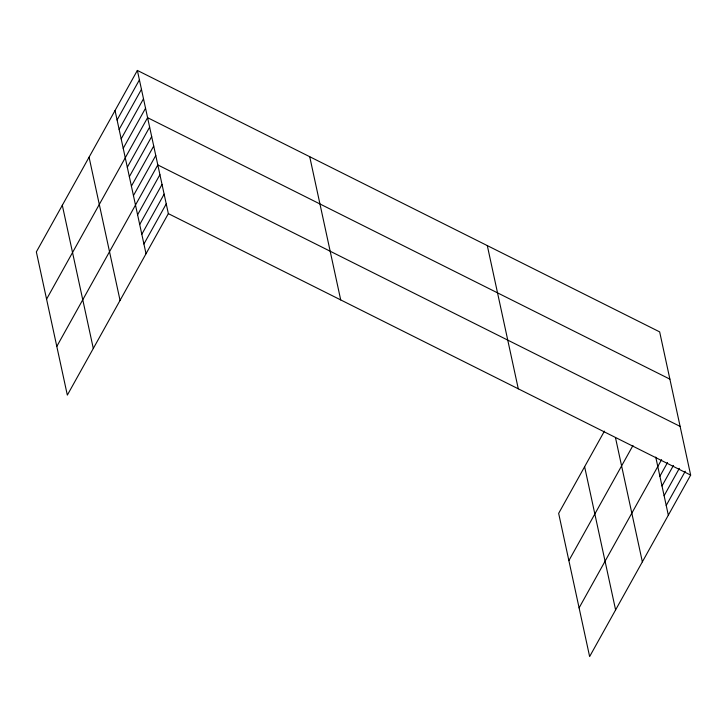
<?xml version="1.0" encoding="UTF-8"?>
<svg xmlns="http://www.w3.org/2000/svg" width="727" height="727" viewBox="0 0 727 727"><rect width="100%" height="100%" fill="white"/><g stroke="black" fill="none" stroke-linecap="round" stroke-linejoin="round"><path stroke-width="1.09" d="M137.367 70.428L36.35 251.905L67.338 395.115L168.346 213.629L137.367 70.428L659.662 331.885L690.65 475.094L589.633 656.572L558.654 513.371L604.419 431.147M117.083 119.982L139.411 79.879M119.128 129.433L141.456 89.33M121.173 138.884L143.501 98.781M123.217 148.335L145.545 108.232M46.573 299.17L147.59 117.683L669.894 379.14M127.307 167.246L149.635 127.134M129.351 176.697L151.679 136.585M131.396 186.148L153.724 146.036M133.441 195.599L155.769 155.487M56.797 346.425L157.814 164.938L680.118 426.404M137.594 214.783L159.922 174.68M139.702 224.525L162.03 184.422M141.81 234.267L164.129 194.154M143.919 243.999L166.238 203.896M568.877 560.626L632.963 445.497M579.101 607.881L661.606 459.664M659.898 476.249L667.522 462.554M662.006 485.981L673.438 465.444M664.114 495.723L679.354 468.333M666.223 505.456L685.279 471.223M168.346 213.629L690.65 475.094M655.745 457.056L668.331 515.198M615.46 437.545L642.359 561.853M584.617 466.716L615.605 609.917M487.308 245.608L518.287 388.809M309.72 156.705L340.709 299.915M115.039 110.531L146.027 253.741M89.076 157.186L120.055 300.396M62.313 205.259L93.301 348.46"/></g></svg>
